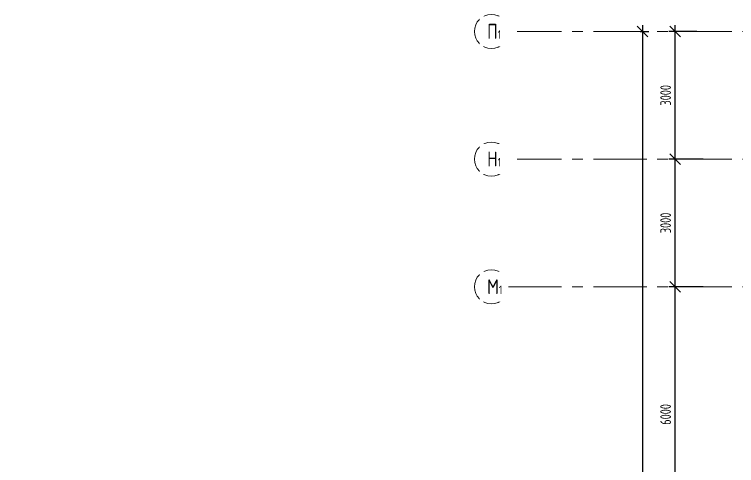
# Model space of a CAD drawing. Header units: millimetres. Extents: x -8689834 to 9419935, y 0 to 233063.
# Drawn here: x -235978 to -219005, y 120399 to 131001 of the extents above; entities that cross this region are included whole.
import ezdxf
from ezdxf import colors
from ezdxf.entities.mleader import LeaderData, LeaderLine
from ezdxf.math import Vec2, Vec3

# ---------------------------------------------------------------- set-up
doc = ezdxf.new("R2010")
doc.units = ezdxf.units.MM
doc.header["$MEASUREMENT"] = 0
doc.linetypes.add('CENTER', pattern=[2, 1.25, -0.25, 0.25, -0.25])
doc.layers.get('0').update_dxf_attribs({"color": 250, "lineweight": 9})
for name, color, linetype, lineweight in [('АР_Оси', 195, 'Continuous', 9), ('АР_Оси размеры', 164, 'Continuous', 9), ('АР_Отметки', 250, 'Continuous', 15)]:
    doc.layers.add(name, color=color, linetype=linetype, lineweight=lineweight)
doc.styles.add('ISOCPEUR', font='isocpeur.ttf', dxfattribs={"width": 0.7})
doc.styles.add('ГОСТ 2.304', font='isocpeur.ttf', dxfattribs={"width": 0.7})
doc.dimstyles.new('СПДС', dxfattribs={"dimscale": 100, "dimtxt": 2.5, "dimasz": 2.5, "dimexe": 1.5, "dimexo": 0, "dimgap": 1, "dimtad": 1, "dimdec": 0, "dimrnd": 1, "dimtxsty": 'ГОСТ 2.304', "dimblk": 'OBLIQUE', "dimcen": 2.5, "dimdle": 1.5, "dimadec": 0, "dimazin": 2, "dimtfac": 0.75, "dimtdec": 0, "dimtmove": 1, "dimatfit": 3, "dimfxl": 1, "dimtolj": 1, "dimarcsym": 1})

# ---------------------------------------------------------------- blocks, each defined once
blk = doc.blocks.new('_Oblique')
at = {"color": 0, "linetype": 'ByBlock', "lineweight": -2}
blk.add_line((-0.5, -0.5), (0.5, 0.5), dxfattribs=at)
blk = doc.blocks.new('*D672')
at = {"layer": 'АР_Оси размеры', "color": 0, "lineweight": -2, "ltscale": 100, "transparency": 16777216}
for p, q in [((-220447, 118451), (-220447, 124751)), ((-219787, 124601), (-220597, 124601)), ((-219935, 118601), (-220597, 118601))]:
    blk.add_line(p, q, dxfattribs=at)
at = {"layer": 'АР_Оси размеры', "color": 0, "lineweight": -2, "ltscale": 100, "transparency": 16777216, "xscale": 250, "yscale": 250, "zscale": 250}
for p, rotation in [((-220447, 124601), 90), ((-220447, 118601), 270)]:
    blk.add_blockref('_Oblique', p, dxfattribs=dict(at, rotation=rotation))
at = {"layer": 'АР_Оси размеры', "color": 0, "ltscale": 100, "transparency": 16777216, "insert": (-220672, 121601), "char_height": 250, "attachment_point": 5, "rotation": 90, "style": 'ГОСТ 2.304'}
blk.add_mtext('\\A1;6000', dxfattribs=at)
blk = doc.blocks.new('*D673')
at = {"layer": 'АР_Оси размеры', "color": 0, "lineweight": -2, "ltscale": 100, "transparency": 16777216}
for p, q in [((-220447, 124451), (-220447, 127751)), ((-219935, 127601), (-220597, 127601)), ((-219792, 124601), (-220597, 124601))]:
    blk.add_line(p, q, dxfattribs=at)
at = {"layer": 'АР_Оси размеры', "color": 0, "lineweight": -2, "ltscale": 100, "transparency": 16777216, "xscale": 250, "yscale": 250, "zscale": 250}
for p, rotation in [((-220447, 127601), 90), ((-220447, 124601), 270)]:
    blk.add_blockref('_Oblique', p, dxfattribs=dict(at, rotation=rotation))
at = {"layer": 'АР_Оси размеры', "color": 0, "ltscale": 100, "transparency": 16777216, "insert": (-220672, 126101), "char_height": 250, "attachment_point": 5, "rotation": 90, "style": 'ГОСТ 2.304'}
blk.add_mtext('\\A1;3000', dxfattribs=at)
blk = doc.blocks.new('*D674')
at = {"layer": 'АР_Оси размеры', "color": 0, "lineweight": -2, "ltscale": 100, "transparency": 16777216}
for p, q in [((-220447, 127451), (-220447, 130751)), ((-219935, 130601), (-220597, 130601)), ((-219792, 127601), (-220597, 127601))]:
    blk.add_line(p, q, dxfattribs=at)
at = {"layer": 'АР_Оси размеры', "color": 0, "lineweight": -2, "ltscale": 100, "transparency": 16777216, "xscale": 250, "yscale": 250, "zscale": 250}
for p, rotation in [((-220447, 130601), 90), ((-220447, 127601), 270)]:
    blk.add_blockref('_Oblique', p, dxfattribs=dict(at, rotation=rotation))
at = {"layer": 'АР_Оси размеры', "color": 0, "ltscale": 100, "transparency": 16777216, "insert": (-220672, 129101), "char_height": 250, "attachment_point": 5, "rotation": 90, "style": 'ГОСТ 2.304'}
blk.add_mtext('\\A1;3000', dxfattribs=at)
blk = doc.blocks.new('*D675')
at = {"layer": 'АР_Оси размеры', "color": 0, "lineweight": -2, "ltscale": 100, "transparency": 16777216}
for p, q in [((-221217, 130751), (-221217, 82536)), ((-221273, 130601), (-221067, 130601)), ((-221273, 82686), (-221067, 82686))]:
    blk.add_line(p, q, dxfattribs=at)
at = {"layer": 'АР_Оси размеры', "color": 0, "lineweight": -2, "ltscale": 100, "transparency": 16777216, "xscale": 250, "yscale": 250, "zscale": 250}
for p, rotation in [((-221217, 130601), 90), ((-221217, 82686), 270)]:
    blk.add_blockref('_Oblique', p, dxfattribs=dict(at, rotation=rotation))
at = {"layer": 'АР_Оси размеры', "color": 0, "ltscale": 100, "transparency": 16777216, "insert": (-221442, 106643), "char_height": 250, "attachment_point": 5, "rotation": 90, "style": 'ГОСТ 2.304'}
blk.add_mtext('\\A1;47915', dxfattribs=at)
blk = doc.blocks.new('_DotSmall')
at = {"color": 0, "linetype": 'ByBlock', "const_width": 0.5}
blk.add_lwpolyline([(-0.0625, 0, 1), (0.0625, 0, 1)], format="xyb", close=True, dxfattribs=at)

msp = doc.modelspace()

# ---------------------------------------------------------------- linework, layer by layer
at = {"layer": 'АР_Оси', "linetype": 'CENTER', "ltscale": 1000}
for p, q in [((-224367.609, 130600.682), (-141189.207, 130600.682)), ((-224367.609, 127600.682), (-141189.207, 127600.682)), ((-224367.609, 124600.682), (-141189.207, 124600.682))]:
    msp.add_line(p, q, dxfattribs=at)
at = {"layer": 'АР_Оси', "ltscale": 0.5}
for centre in [(-224767.609, 130600.682), (-224767.609, 127600.682), (-224767.609, 124600.682)]:
    msp.add_circle(centre, 400, dxfattribs=at)

# ---------------------------------------------------------------- dimensions: what is measured, and where the dimension line sits
at = {"layer": 'АР_Оси размеры', "ltscale": 100}
for base, p1, p2, picture, middle in [((-221217.161, 82685.682), (-221272.971, 130600.682), (-221272.971, 82685.682), '*D675', (-221442.161, 106643.182)), ((-220446.598, 130600.682), (-219792.326, 127600.682), (-219935.329, 130600.682), '*D674', (-220671.598, 129100.682)), ((-220446.598, 127600.682), (-219792.326, 124600.682), (-219935.329, 127600.682), '*D673', (-220671.598, 126100.682)), ((-220446.598, 124600.682), (-219935.329, 118600.682), (-219787.159, 124600.682), '*D672', (-220671.598, 121600.682))]:
    dim = msp.add_linear_dim(base=base, p1=p1, p2=p2, angle=90, dimstyle='СПДС', dxfattribs=at)
    dim.commit()
    dim.dimension.update_dxf_attribs({"geometry": picture, "text_midpoint": middle})

# ---------------------------------------------------------------- leaders
at = {"layer": 'АР_Отметки'}
ml = msp.add_multileader_mtext('Standard', dxfattribs=at)
ml.set_content('{\\W0.8;-2,730}', color=256, style='ISOCPEUR')
ml.set_leader_properties(color=256, linetype='Continuous', lineweight=-1)
ml.set_arrow_properties(name='DOTSMALL')
ml.build(insert=Vec2(0, 0))
ml.multileader.update_dxf_attribs({"has_text_frame": 1, "text_left_attachment_type": 4, "text_right_attachment_type": 4, "dogleg_length": 100, "arrow_head_size": 180})
ctx = ml.context
ctx.base_point, ctx.char_height, ctx.arrow_head_size, ctx.landing_gap_size, ctx.plane_origin = Vec3(-314791.321, 121809.018, 0), 250, 180, 50, Vec3(-319449.83, 117956.711, 0)
ctx.left_attachment, ctx.right_attachment = 4, 4
notes = []
notes.append((ctx, [(0, (0, 0, 0), (0, 0), (1, 0), 1, [])]))
ctx.mtext.insert, ctx.mtext.width, ctx.mtext.defined_height, ctx.mtext.line_spacing_style, ctx.mtext.flow_direction = Vec3(-314741.321, 122142.352, 0), 769.98896, 343.888, 2, 5
for ctx, leaders in notes:
    for number, flags, end, landing, length, lines in leaders:
        leader = LeaderData()
        leader.index, (leader.has_last_leader_line, leader.has_dogleg_vector, leader.attachment_direction) = number, flags
        leader.last_leader_point, leader.dogleg_vector, leader.dogleg_length = Vec3(end), Vec3(landing), length
        for number, points, colour, breaks in lines:
            line = LeaderLine()
            line.index, line.vertices, line.color, line.breaks = number, Vec3.list(points), colors.encode_raw_color(colour), breaks
            leader.lines.append(line)
        ctx.leaders.append(leader)

# ---------------------------------------------------------------- next in the draw order: texts
at = {"layer": 'АР_Оси', "char_height": 350, "width": 528.82017, "attachment_point": 1, "line_spacing_factor": 1.149209, "style": 'ГОСТ 2.304', "bg_fill": 2}
for s, insert in [('{\\W0.8;П\\H0.57143x;1}', (-224867.43, 130778.461)), ('{\\W0.8;Н\\H0.57143x;1}', (-224867.43, 127778.461)), ('{\\W0.8;М\\H0.57143x;1}', (-224867.43, 124778.461))]:
    msp.add_mtext(s, dxfattribs=dict(at, insert=insert))

# ---------------------------------------------------------------- next in the draw order: linework, layer by layer
at = {"layer": 'АР_Оси', "linetype": 'CENTER', "ltscale": 1000}
msp.add_line((-224367.609, 124600.682), (-141189.207, 124600.682), dxfattribs=at)

doc.saveas('drawing.dxf')
